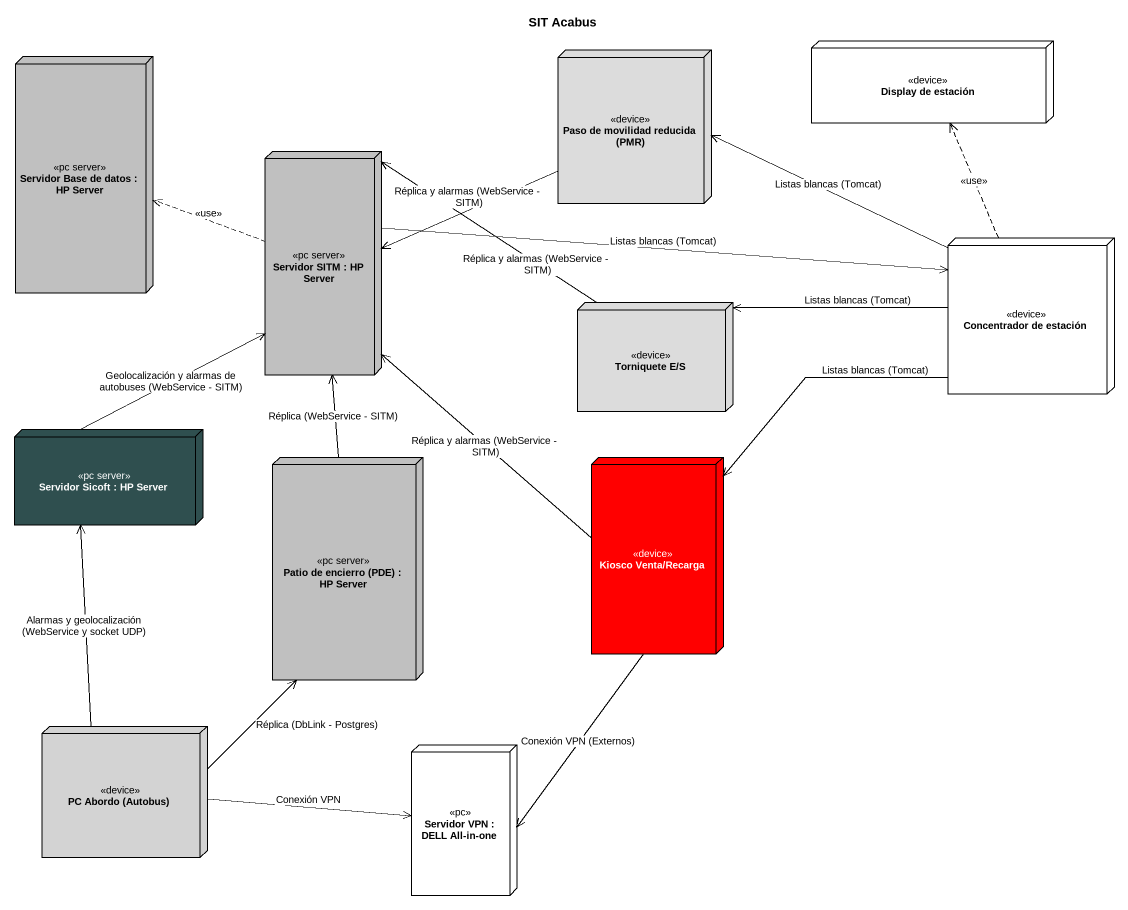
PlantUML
@startuml
title SIT Acabus
node "Servidor Base de datos : HP Server" as Servidor_Base_de_datos <<pc server>> #C0C0C0
node "Paso de movilidad reducida (PMR)" as Paso_de_movilidad_reducida <<device>> #DCDCDC
node "Display de estación" as Display_de_estación <<device>>
node "Servidor SITM : HP Server" as Servidor_SITM <<pc server>> #C0C0C0
node "Concentrador de estación" as Concentrador_de_estación <<device>>
node "Torniquete E/S" as Torniquete_E_S <<device>> #DCDCDC
node "Servidor Sicoft : HP Server" as Servidor_Sicoft <<pc server>> #2F4F4F
node "Patio de encierro (PDE) : HP Server" as Patio_de_encierro_PDE <<pc server>> #C0C0C0
node "Kiosco Venta/Recarga" as Kiosco_Venta_Recarga <<device>> #FF0000
node "PC Abordo (Autobus)" as PC_Abordo_Autobus <<device>> #D3D3D3
node "Servidor VPN : DELL All-in-one" as Servidor_VPN <<pc>>
Paso_de_movilidad_reducida -left-> Servidor_SITM : Réplica y alarmas (WebService - SITM)
Servidor_SITM .left.> Servidor_Base_de_datos : <<use>>
Servidor_SITM -right-> Concentrador_de_estación : Listas blancas (Tomcat)
Concentrador_de_estación -left-> Paso_de_movilidad_reducida : Listas blancas (Tomcat)
Concentrador_de_estación .up.> Display_de_estación : <<use>>
Concentrador_de_estación -left-> Torniquete_E_S : Listas blancas (Tomcat)
Concentrador_de_estación --> Kiosco_Venta_Recarga : Listas blancas (Tomcat)
Torniquete_E_S -left-> Servidor_SITM : Réplica y alarmas (WebService - SITM)
Servidor_Sicoft -up-> Servidor_SITM : Geolocalización y alarmas de autobuses (WebService - SITM)
Patio_de_encierro_PDE -up-> Servidor_SITM : Réplica (WebService - SITM)
Kiosco_Venta_Recarga -up-> Servidor_SITM : Réplica y alarmas (WebService - SITM)
Kiosco_Venta_Recarga --> Servidor_VPN : Conexión VPN (Externos)
PC_Abordo_Autobus -up-> Servidor_Sicoft : Alarmas y geolocalización (WebService y socket UDP)
PC_Abordo_Autobus -up-> Patio_de_encierro_PDE : Réplica (DbLink - Postgres)
PC_Abordo_Autobus -right-> Servidor_VPN : Conexión VPN
@enduml
